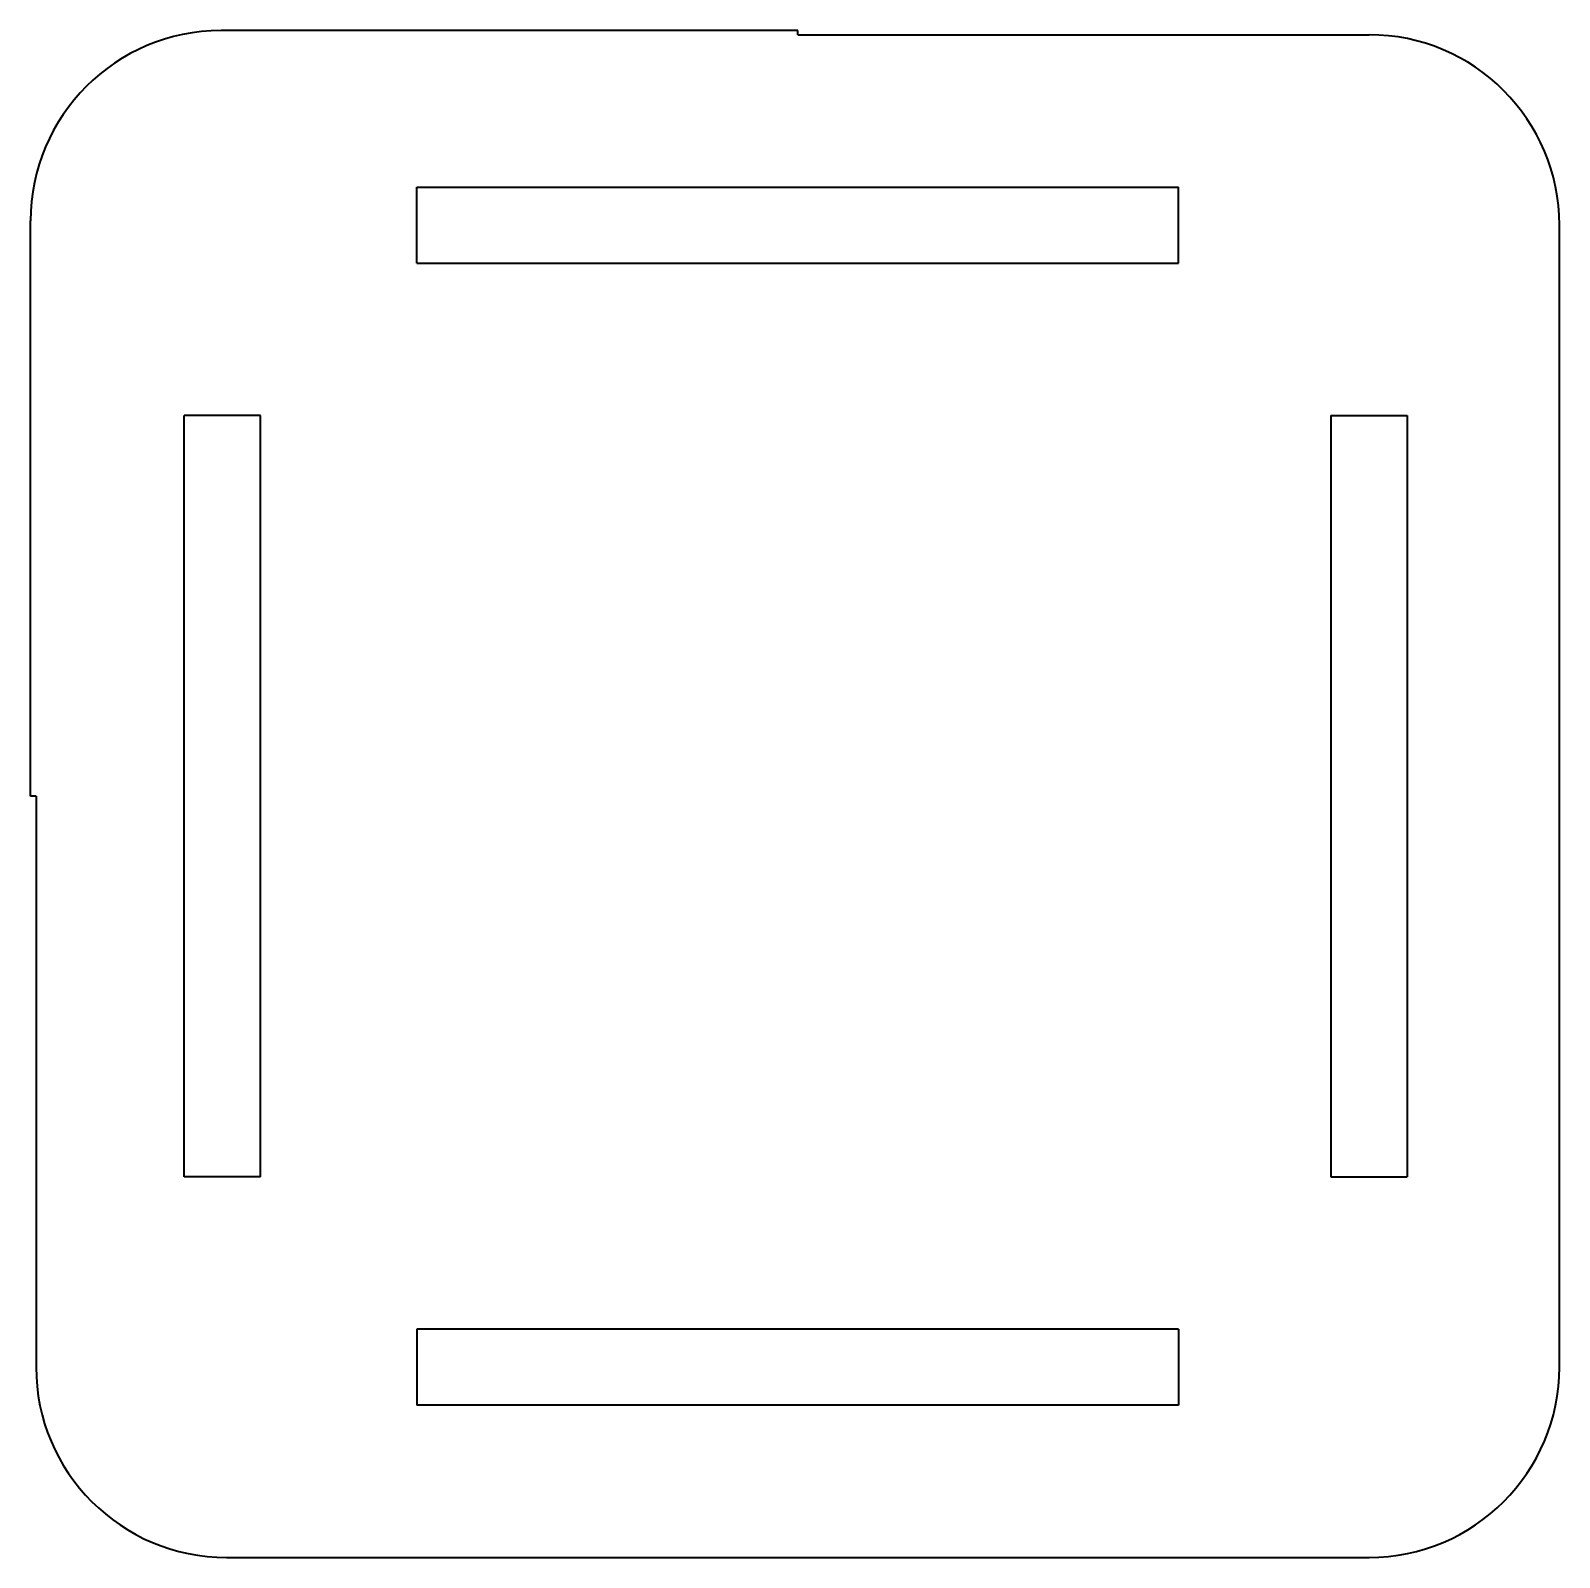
# Model space of a CAD drawing. Header units: inches. Extents: x -1.01 to 1, y -1 to 1.01.
import ezdxf

# ---------------------------------------------------------------- set-up
doc = ezdxf.new("R2010")
doc.units = ezdxf.units.IN
doc.header["$MEASUREMENT"] = 0
doc.layers.add('Visible', color=7, linetype='Continuous', lineweight=40)

msp = doc.modelspace()

# ---------------------------------------------------------------- linework, layer by layer
at = {"layer": 'Visible'}
for p, q in [((0, 1.0055), (-0.7572, 1.0055)), ((0, 1), (0, 1.0055)), ((0, 1), (0.75, 1)), ((-0.5, 0.7), (-0.5, 0.8)), ((-0.5, 0.8), (0.5, 0.8)), ((0.5, 0.7), (0.5, 0.8)), ((-1.0072, 0), (-1.0072, 0.7555)), ((1, -0.75), (1, 0.75)), ((-0.5, 0.7), (0.5, 0.7)), ((-0.8054, -0.5), (-0.8054, 0.5)), ((-0.7054, 0.5), (-0.8054, 0.5)), ((-0.7054, -0.5), (-0.7054, 0.5)), ((0.7, 0.5), (0.7, -0.5)), ((0.7, 0.5), (0.8, 0.5)), ((0.8, 0.5), (0.8, -0.5)), ((-1, 0), (-1.0072, 0)), ((-1, 0), (-1, -0.75)), ((-0.7054, -0.5), (-0.8054, -0.5)), ((0.7, -0.5), (0.8, -0.5)), ((0.5, -0.7), (-0.5, -0.7)), ((-0.5, -0.7), (-0.5, -0.8)), ((0.5, -0.7), (0.5, -0.8)), ((0.5, -0.8), (-0.5, -0.8)), ((-0.75, -1), (0.75, -1))]:
    msp.add_line(p, q, dxfattribs=at)
for centre, start, end in [((-0.7572, 0.7555), 90, 180), ((0.75, 0.75), 0, 90), ((-0.75, -0.75), 180, 270), ((0.75, -0.75), 270, 0)]:
    msp.add_arc(centre, 0.25, start, end, dxfattribs=at)

doc.saveas('drawing.dxf')
